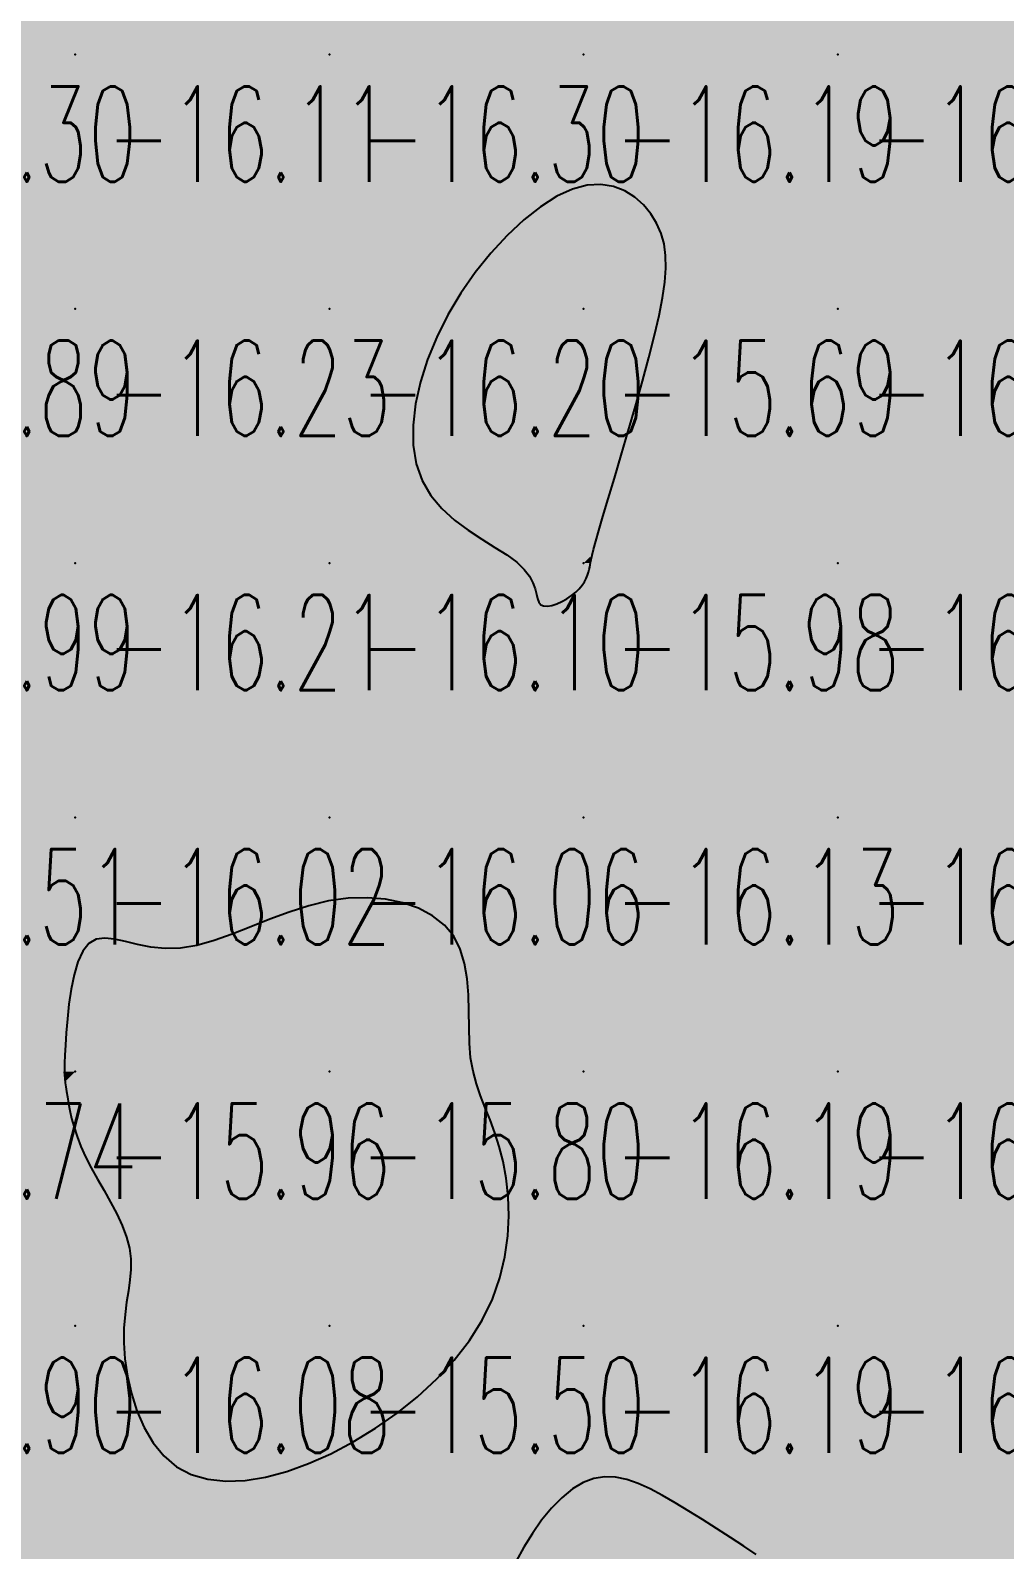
# Model space of a CAD drawing. Header units: millimetres. Extents: x 88261 to 90953, y 390274 to 392322.
# Drawn here: x 89538.5 to 89576.8, y 391078.4 to 391138.2 of the extents above; entities that cross this region are included whole.
import ezdxf
from ezdxf.enums import TextEntityAlignment as Align

# ---------------------------------------------------------------- set-up
doc = ezdxf.new("R2010")
doc.units = ezdxf.units.MM
doc.header["$LTSCALE"] = 25
for name, color, linetype in [('CN_03_00', 7, 'Continuous'), ('COTEAlt', 7, 'Continuous'), ('TN_COLORIAGE', 7, 'Continuous')]:
    doc.layers.add(name, color=color, linetype=linetype)
doc.styles.add('Simplex 1.0', font='Simplex.shx', dxfattribs={"width": 0.99, "height": 2.5})
doc.styles.get("Standard").update_dxf_attribs({"font": 'times.ttf'})

# ---------------------------------------------------------------- blocks, each defined once
blk = doc.blocks.new('COTE')
at = {"color": 0}
blk.add_point((0, 0), dxfattribs=at)
at = {"layer": 'COTEAlt'}
blk.add_attdef('ALT', text='', height=3.75, dxfattribs=at).set_placement((1.25, -1.25), align=Align.TOP_LEFT)

msp = doc.modelspace()

# ---------------------------------------------------------------- linework, layer by layer
at = {"layer": 'CN_03_00', "elevation": -16, "flags": 128}
for points in [[(89560.505, 391117.171), (89560.52, 391117.263), (89560.544, 391117.381), (89560.581, 391117.545), (89560.64, 391117.776), (89560.727, 391118.095), (89560.847, 391118.521), (89561.009, 391119.076), (89561.215, 391119.77), (89561.457, 391120.581), (89561.724, 391121.48), (89562.005, 391122.434), (89562.288, 391123.414), (89562.561, 391124.388), (89562.815, 391125.326), (89563.037, 391126.198), (89563.218, 391126.978), (89563.354, 391127.672), (89563.443, 391128.289), (89563.484, 391128.84), (89563.474, 391129.337), (89563.411, 391129.789), (89563.294, 391130.207), (89563.12, 391130.602), (89562.888, 391130.98), (89562.6, 391131.33), (89562.258, 391131.636), (89561.864, 391131.882), (89561.421, 391132.053), (89560.93, 391132.131), (89560.394, 391132.103), (89559.815, 391131.951), (89559.197, 391131.666), (89558.553, 391131.256), (89557.896, 391130.736), (89557.24, 391130.121), (89556.6, 391129.425), (89555.989, 391128.663), (89555.421, 391127.85), (89554.911, 391126.999), (89554.47, 391126.126), (89554.107, 391125.243), (89553.827, 391124.364), (89553.637, 391123.501), (89553.542, 391122.669), (89553.549, 391121.879), (89553.664, 391121.146), (89553.893, 391120.482), (89554.236, 391119.897), (89554.671, 391119.384), (89555.169, 391118.933), (89555.703, 391118.535), (89556.243, 391118.181), (89556.761, 391117.858), (89557.23, 391117.559), (89557.621, 391117.273), (89557.913, 391116.993), (89558.118, 391116.722), (89558.254, 391116.465), (89558.339, 391116.229), (89558.394, 391116.019), (89558.437, 391115.841), (89558.486, 391115.7), (89558.56, 391115.603), (89558.674, 391115.552), (89558.823, 391115.545), (89558.997, 391115.576), (89559.189, 391115.639), (89559.388, 391115.727), (89559.585, 391115.836), (89559.772, 391115.96), (89559.939, 391116.092), (89560.078, 391116.228), (89560.192, 391116.366), (89560.282, 391116.502), (89560.352, 391116.634), (89560.405, 391116.761), (89560.444, 391116.88), (89560.471, 391116.988), (89560.49, 391117.085), (89560.505, 391117.171)], [(89542.446, 391089.876), (89542.446, 391089.462), (89542.408, 391089.046), (89542.346, 391088.617), (89542.276, 391088.165), (89542.212, 391087.681), (89542.169, 391087.155), (89542.163, 391086.576), (89542.206, 391085.941), (89542.305, 391085.267), (89542.461, 391084.577), (89542.679, 391083.894), (89542.963, 391083.242), (89543.316, 391082.643), (89543.74, 391082.121), (89544.241, 391081.699), (89544.819, 391081.396), (89545.466, 391081.209), (89546.175, 391081.133), (89546.936, 391081.163), (89547.738, 391081.292), (89548.575, 391081.513), (89549.435, 391081.822), (89550.311, 391082.212), (89551.191, 391082.677), (89552.062, 391083.21), (89552.909, 391083.805), (89553.717, 391084.454), (89554.472, 391085.152), (89555.158, 391085.891), (89555.76, 391086.665), (89556.264, 391087.467), (89556.659, 391088.29), (89556.95, 391089.123), (89557.148, 391089.955), (89557.263, 391090.774), (89557.304, 391091.57), (89557.281, 391092.331), (89557.205, 391093.046), (89557.086, 391093.703), (89556.933, 391094.296), (89556.757, 391094.836), (89556.568, 391095.337), (89556.378, 391095.814), (89556.195, 391096.282), (89556.032, 391096.757), (89555.899, 391097.253), (89555.806, 391097.785), (89555.758, 391098.364), (89555.741, 391098.978), (89555.733, 391099.613), (89555.716, 391100.253), (89555.668, 391100.883), (89555.569, 391101.489), (89555.399, 391102.053), (89555.138, 391102.562), (89554.771, 391103.002), (89554.306, 391103.369), (89553.756, 391103.662), (89553.136, 391103.879), (89552.458, 391104.018), (89551.736, 391104.077), (89550.984, 391104.054), (89550.215, 391103.949), (89549.441, 391103.762), (89548.67, 391103.515), (89547.907, 391103.231), (89547.156, 391102.933), (89546.424, 391102.647), (89545.716, 391102.395), (89545.037, 391102.202), (89544.393, 391102.091), (89543.788, 391102.078), (89543.225, 391102.139), (89542.704, 391102.243), (89542.228, 391102.357), (89541.797, 391102.45), (89541.413, 391102.489), (89541.077, 391102.444), (89540.79, 391102.281), (89540.553, 391101.979), (89540.361, 391101.559), (89540.21, 391101.051), (89540.093, 391100.487), (89540.007, 391099.897), (89539.944, 391099.312), (89539.901, 391098.763), (89539.871, 391098.28), (89539.851, 391097.887), (89539.839, 391097.575), (89539.835, 391097.327), (89539.838, 391097.126), (89539.847, 391096.955), (89539.863, 391096.797), (89539.884, 391096.636), (89539.911, 391096.455), (89539.944, 391096.241), (89539.985, 391095.991), (89540.04, 391095.709), (89540.112, 391095.396), (89540.207, 391095.056), (89540.327, 391094.69), (89540.478, 391094.3), (89540.663, 391093.889), (89540.884, 391093.459), (89541.131, 391093.015), (89541.389, 391092.56), (89541.646, 391092.1), (89541.889, 391091.64), (89542.103, 391091.183), (89542.275, 391090.734), (89542.393, 391090.298), (89542.446, 391089.876)]]:
    msp.add_lwpolyline(points, close=True, dxfattribs=at)
msp.add_lwpolyline([(89567.038, 391078.249), (89566.544, 391078.577), (89566.02, 391078.92), (89565.478, 391079.27), (89564.928, 391079.619), (89564.382, 391079.957), (89563.851, 391080.277), (89563.344, 391080.57), (89562.859, 391080.827), (89562.394, 391081.038), (89561.944, 391081.194), (89561.506, 391081.285), (89561.077, 391081.303), (89560.653, 391081.237), (89560.232, 391081.079), (89559.81, 391080.823), (89559.393, 391080.479), (89558.986, 391080.064), (89558.597, 391079.592), (89558.232, 391079.078), (89557.895, 391078.537), (89557.595, 391077.984)], dxfattribs=at)
at = {"layer": 'TN_COLORIAGE', "color": 183}
for points in [[(89540.249, 391137.239, -16.425), (89550.249, 391137.239, -16.425), (89550.249, 391147.239, -16.425)], [(89550.249, 391147.239, -16), (89542.592, 391147.239, -16), (89540.249, 391137.239, -16), (89540.249, 391141.723, -16)], [(89550.249, 391137.239, -16.334), (89560.249, 391137.239, -16.334), (89560.249, 391147.239, -16.334)], [(89550.249, 391147.239, -16.334), (89550.249, 391137.239, -16.334), (89560.249, 391147.239, -16.334)], [(89560.249, 391137.239, -16.514), (89570.249, 391137.239, -16.514), (89570.249, 391147.239, -16.514)], [(89560.249, 391147.239, -16.514), (89560.249, 391137.239, -16.514), (89570.249, 391147.239, -16.514)], [(89570.249, 391137.239, -16.105), (89580.249, 391137.239, -16.105), (89580.249, 391147.239, -16.105)], [(89570.249, 391147.239, -16.105), (89570.249, 391137.239, -16.105), (89580.249, 391147.239, -16.105)], [(89530.249, 391137.239, -16), (89537.202, 391144.192, -16), (89540.249, 391137.239, -16), (89540.249, 391141.723, -16)], [(89530.249, 391137.239, -16), (89530.249, 391130.004, -16), (89540.249, 391137.239, -16), (89535.424, 391132.415, -16)], [(89540.249, 391127.239, -16), (89533.531, 391127.239, -16), (89540.249, 391137.239, -16), (89535.424, 391132.415, -16)], [(89540.249, 391127.239, -16.303), (89550.249, 391127.239, -16.303), (89550.249, 391137.239, -16.303)], [(89540.249, 391137.239, -16.303), (89540.249, 391127.239, -16.303), (89550.249, 391137.239, -16.303)], [(89550.249, 391127.239, -16), (89554.151, 391127.239, -16), (89560.249, 391137.239, -16), (89560.249, 391133.433, -16)], [(89550.249, 391137.239, -16.191), (89550.249, 391127.239, -16.191), (89560.249, 391137.239, -16.191)], [(89570.249, 391137.239, -16), (89563.744, 391130.735, -16), (89560.249, 391137.239, -16), (89560.249, 391133.433, -16)], [(89570.249, 391127.239, -16), (89563.494, 391127.239, -16), (89570.249, 391137.239, -16), (89563.744, 391130.735, -16)], [(89570.249, 391127.239, -16.388), (89580.249, 391127.239, -16.388), (89580.249, 391137.239, -16.388)], [(89570.249, 391137.239, -16.388), (89570.249, 391127.239, -16.388), (89580.249, 391137.239, -16.388)], [(89540.249, 391127.239, -16), (89530.52, 391117.511, -16), (89540.249, 391117.239, -16), (89530.551, 391117.239, -16)], [(89533.531, 391127.239, -16.232), (89530.52, 391117.511, -16.232), (89540.249, 391127.239, -16.232)], [(89540.249, 391117.239, -16.199), (89550.249, 391117.239, -16.199), (89550.249, 391127.239, -16.199)], [(89540.249, 391127.239, -16.199), (89540.249, 391117.239, -16.199), (89550.249, 391127.239, -16.199)], [(89550.249, 391127.239, -16), (89554.151, 391127.239, -16), (89550.249, 391117.239, -16), (89552.613, 391119.603, -16)], [(89570.249, 391127.239, -16), (89560.503, 391117.494, -16), (89570.249, 391117.239, -16), (89560.548, 391117.239, -16)], [(89563.494, 391127.239, -16.647), (89560.503, 391117.494, -16.647), (89570.249, 391127.239, -16.647)], [(89570.249, 391117.239, -16.502), (89580.249, 391117.239, -16.502), (89580.249, 391127.239, -16.502)], [(89570.249, 391127.239, -16.502), (89570.249, 391117.239, -16.502), (89580.249, 391127.239, -16.502)], [(89552.613, 391119.603, -16.096), (89558.756, 391117.239, -16.096), (89550.249, 391117.239, -16.096)], [(89530.249, 391107.239, -16.208), (89540.249, 391107.239, -16.208), (89540.249, 391117.239, -16.208)], [(89530.249, 391107.239, -16), (89530.249, 391117.113, -16), (89540.249, 391117.239, -16), (89530.551, 391117.239, -16)], [(89540.249, 391107.239, -16.096), (89550.249, 391107.239, -16.096), (89550.249, 391117.239, -16.096)], [(89540.249, 391117.239, -16.096), (89540.249, 391107.239, -16.096), (89550.249, 391117.239, -16.096)], [(89550.249, 391117.239, -16), (89558.756, 391117.239, -16), (89550.249, 391107.239, -16), (89558.089, 391115.079, -16)], [(89560.249, 391107.239, -16.548), (89570.249, 391107.239, -16.548), (89570.249, 391117.239, -16.548)], [(89570.249, 391117.239, -16), (89560.548, 391117.239, -16), (89560.249, 391107.239, -16), (89560.249, 391116.059, -16)], [(89580.249, 391117.239, -16), (89580.249, 391107.767, -16), (89570.249, 391107.239, -16), (89579.668, 391107.239, -16)], [(89570.249, 391117.239, -16.556), (89570.249, 391107.239, -16.556), (89580.249, 391117.239, -16.556)], [(89560.249, 391107.239, -16), (89560.249, 391116.059, -16), (89550.249, 391107.239, -16), (89558.089, 391115.079, -16)], [(89530.249, 391097.239, -16), (89539.78, 391097.239, -16), (89540.249, 391107.239, -16), (89540.249, 391103.872, -16)], [(89530.249, 391107.239, -16.018), (89530.249, 391097.239, -16.018), (89540.249, 391107.239, -16.018)], [(89550.249, 391107.239, -16), (89543.965, 391100.955, -16), (89540.249, 391107.239, -16), (89540.249, 391103.872, -16)], [(89550.249, 391104.854, -16.061), (89543.965, 391100.955, -16.061), (89550.249, 391107.239, -16.061)], [(89560.249, 391107.239, -16), (89556.329, 391103.32, -16), (89550.249, 391107.239, -16), (89550.249, 391104.854, -16)], [(89560.249, 391097.239, -16), (89555.265, 391097.239, -16), (89560.249, 391107.239, -16), (89556.329, 391103.32, -16)], [(89560.249, 391097.239, -16.503), (89570.249, 391097.239, -16.503), (89570.249, 391107.239, -16.503)], [(89560.249, 391107.239, -16.503), (89560.249, 391097.239, -16.503), (89570.249, 391107.239, -16.503)], [(89570.249, 391107.239, -16), (89579.668, 391107.239, -16), (89570.249, 391097.239, -16), (89579.486, 391106.476, -16)], [(89577.887, 391097.239, -16.375), (89579.486, 391106.476, -16.375), (89570.249, 391097.239, -16.375)], [(89530.249, 391087.239, -16), (89539.86, 391096.85, -16), (89530.249, 391097.239, -16), (89539.78, 391097.239, -16)], [(89530.249, 391087.239, -16), (89539.86, 391096.85, -16), (89540.249, 391087.239, -16), (89540.249, 391094.092, -16)], [(89557.444, 391094.435, -16.194), (89555.265, 391097.239, -16.194), (89560.249, 391097.239, -16.194)], [(89560.249, 391097.239, -16), (89557.444, 391094.435, -16), (89560.249, 391087.239, -16), (89557.473, 391087.239, -16)], [(89560.249, 391087.239, -16.375), (89570.249, 391087.239, -16.375), (89570.249, 391097.239, -16.375)], [(89560.249, 391097.239, -16.375), (89560.249, 391087.239, -16.375), (89570.249, 391097.239, -16.375)], [(89570.249, 391097.239, -16), (89577.887, 391097.239, -16), (89570.249, 391087.239, -16), (89577.881, 391094.872, -16)], [(89570.249, 391087.239, -16), (89577.881, 391094.872, -16), (89580.249, 391087.239, -16), (89580.249, 391087.334, -16)], [(89543.123, 391090.113, -16.079), (89540.249, 391094.092, -16.079), (89540.249, 391087.239, -16.079)], [(89541.615, 391087.239, -16.079), (89543.123, 391090.113, -16.079), (89540.249, 391087.239, -16.079)], [(89530.249, 391077.239, -16.079), (89540.249, 391077.239, -16.079), (89540.249, 391087.239, -16.079)], [(89530.249, 391087.239, -16.079), (89530.249, 391077.239, -16.079), (89540.249, 391087.239, -16.079)], [(89540.249, 391077.239, -16), (89543.395, 391080.386, -16), (89540.249, 391087.239, -16), (89541.615, 391087.239, -16)], [(89550.249, 391077.239, -16), (89556.821, 391077.239, -16), (89560.249, 391087.239, -16), (89560.249, 391082.168, -16)], [(89550.249, 391077.239, -16), (89550.249, 391081.412, -16), (89560.249, 391087.239, -16), (89557.473, 391087.239, -16)], [(89570.249, 391087.239, -16), (89563.574, 391080.564, -16), (89560.249, 391087.239, -16), (89560.249, 391082.168, -16)], [(89570.249, 391087.239, -16), (89563.574, 391080.564, -16), (89570.249, 391077.239, -16), (89568.565, 391077.239, -16)], [(89570.249, 391077.239, -16.001), (89580.249, 391077.239, -16.001), (89580.249, 391087.239, -16.001)], [(89570.249, 391087.239, -16.001), (89570.249, 391077.239, -16.001), (89580.249, 391087.239, -16.001)], [(89550.249, 391077.239, -16), (89550.249, 391081.412, -16), (89540.249, 391077.239, -16), (89543.395, 391080.386, -16)]]:
    msp.add_solid(points, dxfattribs=at)
at = {"layer": 'TN_COLORIAGE', "color": 241}
for points in [[(89560.249, 391133.433, -15.689), (89554.151, 391127.239, -15.689), (89560.249, 391127.239, -15.689)], [(89560.249, 391133.433, -15.689), (89563.744, 391130.735, -15.689), (89560.249, 391127.239, -15.689)], [(89563.744, 391130.735, -15.689), (89563.494, 391127.239, -15.689), (89560.249, 391127.239, -15.689)], [(89558.756, 391117.239, -15.689), (89552.613, 391119.603, -15.689), (89560.249, 391117.239, -15.689), (89560.249, 391127.239, -15.689)], [(89552.613, 391119.603, -15.689), (89554.151, 391127.239, -15.689), (89560.249, 391127.239, -15.689)], [(89560.503, 391117.494, -15.689), (89563.494, 391127.239, -15.689), (89560.249, 391117.239, -15.689), (89560.249, 391127.239, -15.689)], [(89558.089, 391115.079, -15.983), (89560.249, 391116.059, -15.983), (89560.249, 391117.239, -15.983)], [(89558.089, 391115.079, -15.983), (89558.756, 391117.239, -15.983), (89560.249, 391117.239, -15.983)], [(89560.548, 391117.239, -15.983), (89560.503, 391117.494, -15.983), (89560.249, 391117.239, -15.983)], [(89560.249, 391116.059, -15.983), (89560.548, 391117.239, -15.983), (89560.249, 391117.239, -15.983)], [(89543.965, 391100.955, -15.804), (89550.249, 391104.854, -15.804), (89540.249, 391097.239, -15.804), (89550.249, 391097.239, -15.804)], [(89550.249, 391104.854, -15.804), (89556.329, 391103.32, -15.804), (89550.249, 391097.239, -15.804)], [(89540.249, 391103.872, -15.964), (89539.78, 391097.239, -15.964), (89540.249, 391097.239, -15.964)], [(89540.249, 391103.872, -15.964), (89543.965, 391100.955, -15.964), (89540.249, 391097.239, -15.964)], [(89556.329, 391103.32, -15.804), (89555.265, 391097.239, -15.804), (89550.249, 391097.239, -15.804)], [(89539.78, 391097.239, -15.964), (89539.86, 391096.85, -15.964), (89540.249, 391097.239, -15.964)], [(89540.249, 391094.092, -15.964), (89539.86, 391096.85, -15.964), (89540.249, 391097.239, -15.964)], [(89540.249, 391094.092, -15.804), (89543.123, 391090.113, -15.804), (89540.249, 391097.239, -15.804), (89550.249, 391097.239, -15.804)], [(89543.123, 391090.113, -15.501), (89541.615, 391087.239, -15.501), (89550.249, 391097.239, -15.501), (89550.249, 391087.239, -15.501)], [(89555.265, 391097.239, -15.501), (89557.444, 391094.435, -15.501), (89550.249, 391097.239, -15.501), (89550.249, 391087.239, -15.501)], [(89557.473, 391087.239, -15.501), (89557.444, 391094.435, -15.501), (89550.249, 391087.239, -15.501)], [(89541.615, 391087.239, -15.501), (89543.395, 391080.386, -15.501), (89550.249, 391087.239, -15.501)], [(89543.395, 391080.386, -15.501), (89550.249, 391081.412, -15.501), (89550.249, 391087.239, -15.501)], [(89557.473, 391087.239, -15.501), (89550.249, 391081.412, -15.501), (89550.249, 391087.239, -15.501)], [(89560.249, 391082.168, -15.814), (89556.821, 391077.239, -15.814), (89560.249, 391077.239, -15.814)], [(89560.249, 391082.168, -15.814), (89563.574, 391080.564, -15.814), (89560.249, 391077.239, -15.814)], [(89568.565, 391077.239, -15.814), (89563.574, 391080.564, -15.814), (89560.249, 391077.239, -15.814)]]:
    msp.add_solid(points, dxfattribs=at)

# ---------------------------------------------------------------- block references
at = {"layer": 'COTEAlt'}
ref = msp.add_blockref('COTE', (89530.249, 391137.239), dxfattribs=at)
ref.add_attrib('ALT', '-16.30', dxfattribs={"height": 3.75, "style": 'Simplex 1.0', "width": 0.6}).set_placement((89531.499, 391135.989), align=Align.TOP_LEFT)
ref = msp.add_blockref('COTE', (89540.249, 391137.239), dxfattribs=at)
ref.add_attrib('ALT', '-16.11', dxfattribs={"height": 3.75, "style": 'Simplex 1.0', "width": 0.6}).set_placement((89541.499, 391135.989), align=Align.TOP_LEFT)
ref = msp.add_blockref('COTE', (89550.249, 391137.239), dxfattribs=at)
ref.add_attrib('ALT', '-16.30', dxfattribs={"height": 3.75, "style": 'Simplex 1.0', "width": 0.6}).set_placement((89551.499, 391135.989), align=Align.TOP_LEFT)
ref = msp.add_blockref('COTE', (89560.249, 391137.239), dxfattribs=at)
ref.add_attrib('ALT', '-16.19', dxfattribs={"height": 3.75, "style": 'Simplex 1.0', "width": 0.6}).set_placement((89561.499, 391135.989), align=Align.TOP_LEFT)
ref = msp.add_blockref('COTE', (89570.249, 391137.239), dxfattribs=at)
ref.add_attrib('ALT', '-16.58', dxfattribs={"height": 3.75, "style": 'Simplex 1.0', "width": 0.6}).set_placement((89571.499, 391135.989), align=Align.TOP_LEFT)
ref = msp.add_blockref('COTE', (89530.249, 391127.239), dxfattribs=at)
ref.add_attrib('ALT', '-15.89', dxfattribs={"height": 3.75, "style": 'Simplex 1.0', "width": 0.6}).set_placement((89531.499, 391125.989), align=Align.TOP_LEFT)
ref = msp.add_blockref('COTE', (89540.249, 391127.239), dxfattribs=at)
ref.add_attrib('ALT', '-16.23', dxfattribs={"height": 3.75, "style": 'Simplex 1.0', "width": 0.6}).set_placement((89541.499, 391125.989), align=Align.TOP_LEFT)
ref = msp.add_blockref('COTE', (89550.249, 391127.239), dxfattribs=at)
ref.add_attrib('ALT', '-16.20', dxfattribs={"height": 3.75, "style": 'Simplex 1.0', "width": 0.6}).set_placement((89551.499, 391125.989), align=Align.TOP_LEFT)
ref = msp.add_blockref('COTE', (89560.249, 391127.239), dxfattribs=at)
ref.add_attrib('ALT', '-15.69', dxfattribs={"height": 3.75, "style": 'Simplex 1.0', "width": 0.6}).set_placement((89561.499, 391125.989), align=Align.TOP_LEFT)
ref = msp.add_blockref('COTE', (89570.249, 391127.239), dxfattribs=at)
ref.add_attrib('ALT', '-16.65', dxfattribs={"height": 3.75, "style": 'Simplex 1.0', "width": 0.6}).set_placement((89571.499, 391125.989), align=Align.TOP_LEFT)
ref = msp.add_blockref('COTE', (89530.249, 391117.239), dxfattribs=at)
ref.add_attrib('ALT', '-15.99', dxfattribs={"height": 3.75, "style": 'Simplex 1.0', "width": 0.6}).set_placement((89531.499, 391115.989), align=Align.TOP_LEFT)
ref = msp.add_blockref('COTE', (89540.249, 391117.239), dxfattribs=at)
ref.add_attrib('ALT', '-16.21', dxfattribs={"height": 3.75, "style": 'Simplex 1.0', "width": 0.6}).set_placement((89541.499, 391115.989), align=Align.TOP_LEFT)
ref = msp.add_blockref('COTE', (89550.249, 391117.239), dxfattribs=at)
ref.add_attrib('ALT', '-16.10', dxfattribs={"height": 3.75, "style": 'Simplex 1.0', "width": 0.6}).set_placement((89551.499, 391115.989), align=Align.TOP_LEFT)
ref = msp.add_blockref('COTE', (89560.249, 391117.239), dxfattribs=at)
ref.add_attrib('ALT', '-15.98', dxfattribs={"height": 3.75, "style": 'Simplex 1.0', "width": 0.6}).set_placement((89561.499, 391115.989), align=Align.TOP_LEFT)
ref = msp.add_blockref('COTE', (89570.249, 391117.239), dxfattribs=at)
ref.add_attrib('ALT', '-16.55', dxfattribs={"height": 3.75, "style": 'Simplex 1.0', "width": 0.6}).set_placement((89571.499, 391115.989), align=Align.TOP_LEFT)
ref = msp.add_blockref('COTE', (89530.249, 391107.239), dxfattribs=at)
ref.add_attrib('ALT', '-16.51', dxfattribs={"height": 3.75, "style": 'Simplex 1.0', "width": 0.6}).set_placement((89531.499, 391105.989), align=Align.TOP_LEFT)
ref = msp.add_blockref('COTE', (89540.249, 391107.239), dxfattribs=at)
ref.add_attrib('ALT', '-16.02', dxfattribs={"height": 3.75, "style": 'Simplex 1.0', "width": 0.6}).set_placement((89541.499, 391105.989), align=Align.TOP_LEFT)
ref = msp.add_blockref('COTE', (89550.249, 391107.239), dxfattribs=at)
ref.add_attrib('ALT', '-16.06', dxfattribs={"height": 3.75, "style": 'Simplex 1.0', "width": 0.6}).set_placement((89551.499, 391105.989), align=Align.TOP_LEFT)
ref = msp.add_blockref('COTE', (89560.249, 391107.239), dxfattribs=at)
ref.add_attrib('ALT', '-16.13', dxfattribs={"height": 3.75, "style": 'Simplex 1.0', "width": 0.6}).set_placement((89561.499, 391105.989), align=Align.TOP_LEFT)
ref = msp.add_blockref('COTE', (89570.249, 391107.239), dxfattribs=at)
ref.add_attrib('ALT', '-16.50', dxfattribs={"height": 3.75, "style": 'Simplex 1.0', "width": 0.6}).set_placement((89571.499, 391105.989), align=Align.TOP_LEFT)
ref = msp.add_blockref('COTE', (89530.249, 391097.239), dxfattribs=at)
ref.add_attrib('ALT', '-16.74', dxfattribs={"height": 3.75, "style": 'Simplex 1.0', "width": 0.6}).set_placement((89531.499, 391095.989), align=Align.TOP_LEFT)
ref = msp.add_blockref('COTE', (89540.249, 391097.239), dxfattribs=at)
ref.add_attrib('ALT', '-15.96', dxfattribs={"height": 3.75, "style": 'Simplex 1.0', "width": 0.6}).set_placement((89541.499, 391095.989), align=Align.TOP_LEFT)
ref = msp.add_blockref('COTE', (89550.249, 391097.239), dxfattribs=at)
ref.add_attrib('ALT', '-15.80', dxfattribs={"height": 3.75, "style": 'Simplex 1.0', "width": 0.6}).set_placement((89551.499, 391095.989), align=Align.TOP_LEFT)
ref = msp.add_blockref('COTE', (89560.249, 391097.239), dxfattribs=at)
ref.add_attrib('ALT', '-16.19', dxfattribs={"height": 3.75, "style": 'Simplex 1.0', "width": 0.6}).set_placement((89561.499, 391095.989), align=Align.TOP_LEFT)
ref = msp.add_blockref('COTE', (89570.249, 391097.239), dxfattribs=at)
ref.add_attrib('ALT', '-16.38', dxfattribs={"height": 3.75, "style": 'Simplex 1.0', "width": 0.6}).set_placement((89571.499, 391095.989), align=Align.TOP_LEFT)
ref = msp.add_blockref('COTE', (89530.249, 391087.239), dxfattribs=at)
ref.add_attrib('ALT', '-16.90', dxfattribs={"height": 3.75, "style": 'Simplex 1.0', "width": 0.6}).set_placement((89531.499, 391085.989), align=Align.TOP_LEFT)
ref = msp.add_blockref('COTE', (89540.249, 391087.239), dxfattribs=at)
ref.add_attrib('ALT', '-16.08', dxfattribs={"height": 3.75, "style": 'Simplex 1.0', "width": 0.6}).set_placement((89541.499, 391085.989), align=Align.TOP_LEFT)
ref = msp.add_blockref('COTE', (89550.249, 391087.239), dxfattribs=at)
ref.add_attrib('ALT', '-15.50', dxfattribs={"height": 3.75, "style": 'Simplex 1.0', "width": 0.6}).set_placement((89551.499, 391085.989), align=Align.TOP_LEFT)
ref = msp.add_blockref('COTE', (89560.249, 391087.239), dxfattribs=at)
ref.add_attrib('ALT', '-16.19', dxfattribs={"height": 3.75, "style": 'Simplex 1.0', "width": 0.6}).set_placement((89561.499, 391085.989), align=Align.TOP_LEFT)
ref = msp.add_blockref('COTE', (89570.249, 391087.239), dxfattribs=at)
ref.add_attrib('ALT', '-16.37', dxfattribs={"height": 3.75, "style": 'Simplex 1.0', "width": 0.6}).set_placement((89571.499, 391085.989), align=Align.TOP_LEFT)

doc.saveas('drawing.dxf')
